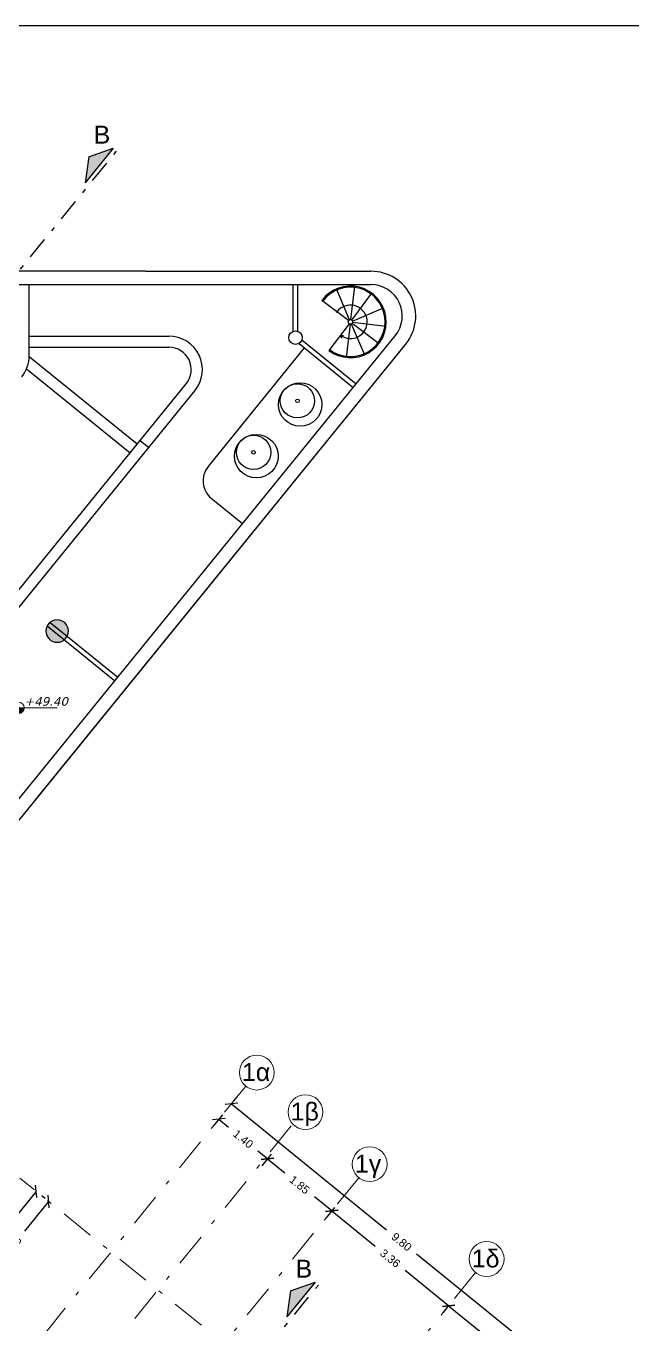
# Model space of a CAD drawing. Header units: inches. Extents: x 8644 to 9016, y -609 to 809.
# Drawn here: x 8862.46 to 8876, y -578.27 to -549.24 of the extents above; entities that cross this region are included whole.
import ezdxf

# ---------------------------------------------------------------- set-up
doc = ezdxf.new("R2010")
doc.units = ezdxf.units.IN
doc.header["$MEASUREMENT"] = 0
doc.linetypes.add('DASHDOT', pattern=[1, 0.5, -0.25, 0, -0.25])
doc.layers.add('axis', color=8, linetype='DASHDOT', lineweight=15)
doc.layers.add('dim', color=3, linetype='Continuous', lineweight=13)
for name, color, linetype in [('COLUMNS', 5, 'Continuous'), ('DIMENSIONS', 6, 'Continuous'), ('DIMS', 6, 'Continuous'), ('floors', 8, 'Continuous'), ('NOTES', 7, 'Continuous'), ('provoles', 2, 'Continuous'), ('walls', 1, 'Continuous')]:
    doc.layers.add(name, color=color, linetype=linetype)
doc.styles.get("Standard").update_dxf_attribs({"font": 'arial.ttf'})
doc.styles.add('style1', font='arial.ttf')
doc.styles.add('Yps_1-100', font='verdanai.ttf', dxfattribs={"height": 0.25})
doc.styles.add('Yps_1-100bold', font='verdanai.ttf', dxfattribs={"height": 0.3})
doc.dimstyles.new('ekato', dxfattribs={"dimtxt": 0.18, "dimasz": 0.2, "dimexe": 0.2, "dimexo": 0.2, "dimgap": 0.2, "dimtad": 0, "dimzin": 0, "dimdsep": 46, "dimtxsty": 'style1', "dimblk": 'OBLIQUE', "dimcen": 0.2, "dimadec": 0, "dimazin": 0, "dimtfac": 1, "dimtofl": 0, "dimtmove": 0, "dimatfit": 3, "dimfxl": 1, "dimtolj": 1, "dimtzin": 0, "dimarcsym": 0})

# ---------------------------------------------------------------- blocks, each defined once
blk = doc.blocks.new('_Oblique')
at = {"color": 0, "linetype": 'ByBlock', "lineweight": -2}
blk.add_line((-0.5, -0.5), (0.5, 0.5), dxfattribs=at)
blk = doc.blocks.new('*D15423')
at = {"layer": 'DEFPOINTS', "color": 0, "transparency": 16777216}
for p in [(8862.674, -575.286), (8862.692, -575.3), (8842.579, -600.042)]:
    blk.add_point(p, dxfattribs=at)
at = {"layer": 'DIMENSIONS', "color": 0, "lineweight": -2, "transparency": 16777216}
for p, q in [((8862.692, -575.3), (8852.961, -587.288)), ((8862.829, -575.412), (8862.847, -575.426)), ((8842.596, -600.057), (8852.327, -588.069)), ((8842.734, -600.168), (8842.752, -600.183))]:
    blk.add_line(p, q, dxfattribs=at)
at = {"layer": 'DIMENSIONS', "color": 0, "lineweight": -2, "transparency": 16777216, "xscale": 0.2, "yscale": 0.2, "zscale": 0.2}
for p, rotation in [((8862.692, -575.3), 50.93301945745934), ((8842.596, -600.057), 230.9330194574593)]:
    blk.add_blockref('_Oblique', p, dxfattribs=dict(at, rotation=rotation))
at = {"layer": 'DIMENSIONS', "color": 0, "transparency": 16777216, "insert": (8852.644, -587.678), "char_height": 0.18, "attachment_point": 5, "rotation": 50.933, "style": 'style1'}
blk.add_mtext('\\A1;31.90', dxfattribs=at)
blk = doc.blocks.new('*D15435')
at = {"layer": 'DEFPOINTS', "color": 0, "transparency": 16777216}
for p in [(8862.97, -575.526), (8863.048, -575.589), (8861.296, -577.495)]:
    blk.add_point(p, dxfattribs=at)
at = {"layer": 'DIMENSIONS', "color": 0, "lineweight": -2, "transparency": 16777216}
for p, q in [((8862.97, -575.526), (8862.43, -576.191)), ((8862.892, -575.463), (8862.815, -575.4)), ((8861.341, -577.532), (8861.881, -576.867)), ((8861.451, -577.621), (8861.497, -577.658))]:
    blk.add_line(p, q, dxfattribs=at)
at = {"layer": 'DIMENSIONS', "color": 0, "lineweight": -2, "transparency": 16777216, "xscale": 0.2, "yscale": 0.2, "zscale": 0.2}
for p, rotation in [((8862.97, -575.526), 50.9330194575321), ((8861.341, -577.532), 230.9330194575321)]:
    blk.add_blockref('_Oblique', p, dxfattribs=dict(at, rotation=rotation))
at = {"layer": 'DIMENSIONS', "color": 0, "transparency": 16777216, "insert": (8862.156, -576.529), "char_height": 0.18, "attachment_point": 5, "rotation": 50.933, "style": 'style1'}
blk.add_mtext('\\A1;2.58', dxfattribs=at)
blk = doc.blocks.new('*D15436')
at = {"layer": 'DEFPOINTS', "color": 0, "transparency": 16777216}
for p in [(8866.98, -573.432), (8874.586, -579.606), (8874.658, -579.518)]:
    blk.add_point(p, dxfattribs=at)
at = {"layer": 'DIMENSIONS', "color": 0, "lineweight": -2, "transparency": 16777216}
for p, q in [((8867.106, -573.277), (8867.178, -573.188)), ((8867.052, -573.344), (8870.518, -576.158)), ((8874.658, -579.518), (8871.191, -576.704)), ((8874.712, -579.451), (8874.784, -579.362))]:
    blk.add_line(p, q, dxfattribs=at)
at = {"layer": 'DIMENSIONS', "color": 0, "lineweight": -2, "transparency": 16777216, "xscale": 0.2, "yscale": 0.2, "zscale": 0.2}
for p, rotation in [((8867.052, -573.344), 140.9330194574656), ((8874.658, -579.518), 320.9330194574657)]:
    blk.add_blockref('_Oblique', p, dxfattribs=dict(at, rotation=rotation))
at = {"layer": 'DIMENSIONS', "color": 0, "transparency": 16777216, "insert": (8870.855, -576.431), "char_height": 0.18, "attachment_point": 5, "rotation": 320.933, "style": 'style1'}
blk.add_mtext('\\A1;9.80', dxfattribs=at)
blk = doc.blocks.new('*D15437')
at = {"layer": 'DEFPOINTS', "color": 0, "transparency": 16777216}
for p in [(8866.98, -573.432), (8868.067, -574.314), (8867.858, -574.571)]:
    blk.add_point(p, dxfattribs=at)
at = {"layer": 'DIMENSIONS', "color": 0, "lineweight": -2, "transparency": 16777216}
for p, q in [((8866.854, -573.587), (8866.645, -573.844)), ((8866.771, -573.689), (8866.985, -573.862)), ((8867.858, -574.571), (8867.645, -574.398)), ((8867.941, -574.469), (8867.732, -574.727))]:
    blk.add_line(p, q, dxfattribs=at)
at = {"layer": 'DIMENSIONS', "color": 0, "lineweight": -2, "transparency": 16777216, "xscale": 0.2, "yscale": 0.2, "zscale": 0.2}
for p, rotation in [((8866.771, -573.689), 140.9330194574464), ((8867.858, -574.571), 320.9330194574464)]:
    blk.add_blockref('_Oblique', p, dxfattribs=dict(at, rotation=rotation))
at = {"layer": 'DIMENSIONS', "color": 0, "transparency": 16777216, "insert": (8867.315, -574.13), "char_height": 0.18, "attachment_point": 5, "rotation": 320.933, "style": 'style1'}
blk.add_mtext('\\A1;1.40', dxfattribs=at)
blk = doc.blocks.new('*D15438')
at = {"layer": 'DEFPOINTS', "color": 0, "transparency": 16777216}
for p in [(8868.067, -574.314), (8869.482, -575.507), (8869.295, -575.737)]:
    blk.add_point(p, dxfattribs=at)
at = {"layer": 'DIMENSIONS', "color": 0, "lineweight": -2, "transparency": 16777216}
for p, q in [((8867.941, -574.469), (8867.732, -574.727)), ((8867.858, -574.571), (8868.246, -574.886)), ((8869.295, -575.737), (8868.907, -575.423)), ((8869.356, -575.662), (8869.169, -575.893))]:
    blk.add_line(p, q, dxfattribs=at)
at = {"layer": 'DIMENSIONS', "color": 0, "lineweight": -2, "transparency": 16777216, "xscale": 0.2, "yscale": 0.2, "zscale": 0.2}
for p, rotation in [((8867.858, -574.571), 140.9330194573815), ((8869.295, -575.737), 320.9330194573815)]:
    blk.add_blockref('_Oblique', p, dxfattribs=dict(at, rotation=rotation))
at = {"layer": 'DIMENSIONS', "color": 0, "transparency": 16777216, "insert": (8868.576, -575.154), "char_height": 0.18, "attachment_point": 5, "rotation": 320.933, "style": 'style1'}
blk.add_mtext('\\A1;1.85', dxfattribs=at)
blk = doc.blocks.new('*D15439')
at = {"layer": 'DEFPOINTS', "color": 0, "transparency": 16777216}
for p in [(8869.482, -575.507), (8871.906, -577.857), (8872.016, -577.72)]:
    blk.add_point(p, dxfattribs=at)
at = {"layer": 'DIMENSIONS', "color": 0, "lineweight": -2, "transparency": 16777216}
for p, q in [((8869.356, -575.662), (8869.169, -575.893)), ((8869.295, -575.737), (8870.263, -576.524)), ((8871.906, -577.857), (8870.937, -577.07)), ((8871.89, -577.876), (8871.78, -578.012))]:
    blk.add_line(p, q, dxfattribs=at)
at = {"layer": 'DIMENSIONS', "color": 0, "lineweight": -2, "transparency": 16777216, "xscale": 0.2, "yscale": 0.2, "zscale": 0.2}
for p, rotation in [((8869.295, -575.737), 140.9330194573815), ((8871.906, -577.857), 320.9330194573815)]:
    blk.add_blockref('_Oblique', p, dxfattribs=dict(at, rotation=rotation))
at = {"layer": 'DIMENSIONS', "color": 0, "transparency": 16777216, "insert": (8870.6, -576.797), "char_height": 0.18, "attachment_point": 5, "rotation": 320.933, "style": 'style1'}
blk.add_mtext('\\A1;3.36', dxfattribs=at)
blk = doc.blocks.new('*D15440')
at = {"layer": 'DEFPOINTS', "color": 0, "transparency": 16777216}
for p in [(8872.016, -577.72), (8874.377, -579.863), (8874.502, -579.71)]:
    blk.add_point(p, dxfattribs=at)
at = {"layer": 'DIMENSIONS', "color": 0, "lineweight": -2, "transparency": 16777216}
for p, q in [((8871.89, -577.876), (8871.78, -578.012)), ((8871.906, -577.857), (8872.805, -578.587)), ((8874.377, -579.863), (8873.478, -579.133)), ((8874.376, -579.865), (8874.251, -580.018))]:
    blk.add_line(p, q, dxfattribs=at)
at = {"layer": 'DIMENSIONS', "color": 0, "lineweight": -2, "transparency": 16777216, "xscale": 0.2, "yscale": 0.2, "zscale": 0.2}
for p, rotation in [((8871.906, -577.857), 140.9330194573815), ((8874.377, -579.863), 320.9330194573815)]:
    blk.add_blockref('_Oblique', p, dxfattribs=dict(at, rotation=rotation))
at = {"layer": 'DIMENSIONS', "color": 0, "transparency": 16777216, "insert": (8873.142, -578.86), "char_height": 0.18, "attachment_point": 5, "rotation": 320.933, "style": 'style1'}
blk.add_mtext('\\A1;3.18', dxfattribs=at)
blk = doc.blocks.new('ypsometro 1-100')
h = blk.add_hatch(color=256)
h.paths.add_polyline_path([(-0.2, 0), (0, 0), (0, 0.2, 0.414214)])
h.paths.add_polyline_path([(0, -0.2, 0.414214), (0.2, 0), (0, 0)])
for p, q in [((-0.325, 0), (1.35, 0)), ((0, 0.325), (0, -0.325))]:
    blk.add_line(p, q)
blk.add_circle((0, 0), 0.2)
at = {"style": 'Yps_1-100'}
for p in [(0.2, 0.076), (0.2, -0.326)]:
    blk.add_attdef('+0.00', p, '', height=0.25, dxfattribs=at)

msp = doc.modelspace()

# ---------------------------------------------------------------- hatches: boundary and pattern name
at = {"layer": 'COLUMNS'}
h = msp.add_hatch(color=256, dxfattribs=at)
h.dxf.hatch_style = 1
edge = h.paths.add_edge_path()
edge.add_arc((8863.1603, -562.7716), 0.25, 180, 270)
edge.add_arc((8863.1603, -562.7716), 0.25, 270, 360)
edge.add_arc((8863.1603, -562.7716), 0.25, 0, 90)
edge.add_arc((8863.1603, -562.7716), 0.25, 90, 180)
at = {"layer": 'DIMENSIONS'}
h = msp.add_hatch(color=7, dxfattribs=at)
h.dxf.hatch_style = 1
h.paths.add_polyline_path([(8863.7829, -552.7469), (8863.8651, -552.1696), (8864.4131, -551.9705)])
h = msp.add_hatch(color=7, dxfattribs=at)
h.dxf.hatch_style = 1
h.paths.add_polyline_path([(8868.2924, -578.1044), (8868.3746, -577.5272), (8868.9226, -577.328)])

# ---------------------------------------------------------------- linework, layer by layer
at = {"layer": 'axis', "ltscale": 1.5}
for p, q in [((8867.3739, -572.9469, 0.0706), (8844.5589, -601.0539, 0.0706)), ((8868.3906, -573.8365, 0.0706), (8845.158, -602.4579, 0.0706)), ((8869.8973, -574.9952, 0.0706), (8855.2428, -593.0487, 0.0706)), ((8872.5929, -583.3367, 0.0706), (8862.3294, -575.0056, 0.0706)), ((8872.5084, -577.1147, 0.0706), (8852.0688, -602.2953, 0.0706))]:
    msp.add_line(p, q, dxfattribs=at)
at = {"layer": 'axis', "color": 1, "linetype": 'Continuous'}
for centre in [(8867.6191, -572.6449, 0.0706), (8868.7061, -573.5272, 0.0706), (8870.1424, -574.6931, 0.0706), (8872.7536, -576.8127, 0.0706)]:
    msp.add_circle(centre, 0.389, dxfattribs=at)
at = {"layer": 'COLUMNS', "elevation": 0.0706}
msp.add_lwpolyline([(8862.9103, -562.7716, 0.4142136), (8863.1603, -563.0216, 0.4142136), (8863.4103, -562.7716, 0.4142136), (8863.1603, -562.5216, 0.4142136)], format="xyb", close=True, dxfattribs=at)
at = {"layer": 'DIMENSIONS', "color": 8}
for p, q in [((8869.6914, -555.8116, 0.0706), (8869.3983, -555.1213, 0.0706)), ((8869.7171, -555.808, 0.0706), (8869.8083, -555.0636, 0.0706)), ((8869.7411, -555.8177, 0.0706), (8870.1923, -555.2186, 0.0706)), ((8869.671, -555.8275, 0.0706), (8869.072, -555.3763, 0.0706)), ((8869.757, -555.8381, 0.0706), (8870.4473, -555.5449, 0.0706)), ((8869.6809, -555.8976, 0.0706), (8869.2297, -556.4966, 0.0706)), ((8869.7049, -555.9073, 0.0706), (8869.6136, -556.6517, 0.0706)), ((8869.7305, -555.9036, 0.0706), (8870.0237, -556.594, 0.0706)), ((8869.7509, -555.8877, 0.0706), (8870.35, -556.339, 0.0706)), ((8869.7606, -555.8637, 0.0706), (8870.505, -555.955, 0.0706)), ((8869.4854, -556.1572, 0.0706), (8869.5572, -556.163, 0.0706)), ((8869.4854, -556.1572, 0.0706), (8869.513, -556.2204, 0.0706))]:
    msp.add_line(p, q, dxfattribs=at)
for centre, radius in [((8869.4115, -555.632, 0.0706), 0.0128), ((8869.711, -555.8576, 0.0706), 0.05)]:
    msp.add_circle(centre, radius, dxfattribs=at)
for radius in [0.8, 0.775, 0.375]:
    msp.add_arc((8869.711, -555.8576, 0.0706), radius, 233.01112, 143.01112, dxfattribs=at)
at = {"layer": 'DIMS', "color": 1, "linetype": 'DASHDOT'}
for p, q in [((8859.7917, -557.8225, 0.0706), (8864.4908, -552.0335, 0.0706)), ((8864.3012, -583.18, 0.0706), (8869.0003, -577.391, 0.0706))]:
    msp.add_line(p, q, dxfattribs=at)
at = {"layer": 'floors'}
for p, q in [((8862.536, -556.175, 0.0706), (8865.6548, -556.175, 0.0706)), ((8862.536, -556.425, 0.0706), (8865.6548, -556.425, 0.0706)), ((8866.5302, -559.0993, 0.0706), (8868.6887, -556.4401, 0.0706)), ((8862.536, -556.6299, 0.0706), (8864.9486, -558.5883, 0.0706)), ((8862.4774, -556.9043, 0.0706), (8864.7911, -558.7824, 0.0706)), ((8865.0116, -558.5106, 0.0706), (8866.043, -557.2401, 0.0706)), ((8865.2057, -558.6682, 0.0706), (8866.2371, -557.3976, 0.0706)), ((8861.1988, -563.2079, 0.0706), (8865.0116, -558.5106, 0.0706)), ((8861.2353, -563.5596, 0.0706), (8865.2057, -558.6682, 0.0706)), ((8865.0116, -558.5106, 0.0706), (8865.2057, -558.6682, 0.0706)), ((8866.6033, -559.8026, 0.0706), (8867.302, -560.3698, 0.0706))]:
    msp.add_line(p, q, dxfattribs=at)
for centre, radius in [((8868.5894, -557.7063, 0.0706), 0.4869), ((8868.5274, -557.6232, 0.0706), 0.3833), ((8868.5274, -557.6232, 0.0706), 0.0394), ((8867.6093, -558.8594, 0.0706), 0.4869), ((8867.5472, -558.7763, 0.0706), 0.3833), ((8867.5472, -558.7763, 0.0706), 0.0394)]:
    msp.add_circle(centre, radius, dxfattribs=at)
for centre, radius, start, end in [((8865.6548, -556.925, 0.0706), 0.75, 320.93302, 90), ((8865.6548, -556.925, 0.0706), 0.5, 320.93302, 90), ((8866.9184, -559.4144, 0.0706), 0.5, 140.93302, 230.93302)]:
    msp.add_arc(centre, radius, start, end, dxfattribs=at)
at = {"layer": 'provoles', "color": 1}
for p, q in [((8864.4131, -551.9705, 0.0706), (8863.7829, -552.7469, 0.0706)), ((8863.8651, -552.1696, 0.0706), (8864.4131, -551.9705, 0.0706)), ((8863.8651, -552.1696, 0.0706), (8863.7829, -552.7469, 0.0706)), ((8868.9226, -577.328, 0.0706), (8868.2924, -578.1044, 0.0706)), ((8868.3746, -577.5272, 0.0706), (8868.9226, -577.328, 0.0706)), ((8868.3746, -577.5272, 0.0706), (8868.2924, -578.1044, 0.0706))]:
    msp.add_line(p, q, dxfattribs=at)
at = {"layer": 'provoles', "color": 4}
msp.add_line((8862.6761, -566.5447, 0.0706), (8870.9472, -556.3552, 0.0706), dxfattribs=at)
at = {"layer": 'walls', "color": 2}
for p, q in [((8863.3845, -554.7251, 0.0706), (8861.2298, -554.725, 0.0706)), ((8865.1345, -554.7251, 0.0706), (8863.3845, -554.7251, 0.0706)), ((8865.1345, -554.725, 0.0706), (8870.1708, -554.725, 0.0706)), ((8861.2298, -555.025, 0.0706), (8870.1708, -555.025, 0.0706)), ((8854.2418, -576.9354, 0.0706), (8870.9472, -556.3552, 0.0706)), ((8861.9026, -567.0216, 0.0706), (8870.7143, -556.1661, 0.0706))]:
    msp.add_line(p, q, dxfattribs=at)
at = {"layer": 'walls', "color": 5}
msp.add_line((8862.536, -556.6135, 0.0706), (8862.536, -555.025, 0.0706), dxfattribs=at)
at = {"layer": 'walls', "color": 4}
for p, q in [((8868.4345, -556.0685, 0.0706), (8868.4345, -555.025, 0.0706)), ((8868.5345, -556.0685, 0.0706), (8868.5345, -555.025, 0.0706)), ((8868.5628, -556.3379, 0.0706), (8869.7757, -557.3224, 0.0706)), ((8868.6258, -556.2602, 0.0706), (8869.8387, -557.2447, 0.0706)), ((8862.9387, -562.6561, 0.0706), (8864.4505, -563.8833, 0.0706)), ((8863.0017, -562.5784, 0.0706), (8864.5136, -563.8056, 0.0706))]:
    msp.add_line(p, q, dxfattribs=at)
at = {"layer": 'walls'}
msp.add_lwpolyline([(8836.0943, -549.2405), (8836.0943, -608.6405), (8920.1943, -608.6405), (8920.1943, -549.2405)], close=True, dxfattribs=at)
at = {"layer": 'walls', "color": 4}
msp.add_circle((8868.4845, -556.2099, 0.0706), 0.15, dxfattribs=at)
msp.add_circle((8868.4845, -556.2099, 0.0706), 0.15, dxfattribs=at)
at = {"layer": 'walls', "color": 2}
for radius in [1, 0.7]:
    msp.add_arc((8870.1708, -555.725, 0.0706), radius, 320.93302, 90, dxfattribs=at)
at = {"layer": 'walls', "color": 5}
msp.add_arc((8861.786, -556.6135, 0.0706), 0.75, 320.93302, 0, dxfattribs=at)

# ---------------------------------------------------------------- block references
at = {"layer": 'dim'}
ref = msp.add_blockref('ypsometro 1-100', (8862.2969, -564.4886, 0.0706), dxfattribs=dict(at, xscale=0.6400000000000001, yscale=0.6400000000000001, zscale=0.6400000000000001))
ref.add_attrib('+0.00', '+49.40', (8862.4249, -564.44, 0.0706), dxfattribs={"layer": '0', "height": 0.192, "style": 'Yps_1-100bold'})

# ---------------------------------------------------------------- texts
at = {"layer": 'axis', "color": 1, "linetype": 'Continuous', "char_height": 0.4, "width": 0.5006, "attachment_point": 1}
for s, insert in [('1{\\fArial|b0|i0|c161|p34;α}', (8867.2871, -572.433, 0.0706)), ('1{\\fArial|b0|i0|c161|p34;β}', (8868.3741, -573.3154, 0.0706)), ('1{\\fArial|b0|i0|c161|p34;γ}', (8869.8104, -574.4813, 0.0706)), ('1{\\fArial|b0|i0|c161|p34;δ}', (8872.4216, -576.6008, 0.0706))]:
    msp.add_mtext(s, dxfattribs=dict(at, insert=insert))
at = {"layer": 'NOTES', "color": 2, "char_height": 0.4, "width": 6.0118, "attachment_point": 3}
for insert in [(8864.3466, -551.4708, 0.0706), (8868.8561, -576.8284, 0.0706)]:
    msp.add_mtext('B', dxfattribs=dict(at, insert=insert))

# ---------------------------------------------------------------- dimensions: what is measured, and where the dimension line sits
at = {"layer": 'DIMENSIONS'}
for p2, distance, picture, middle in [((8874.5861, -579.6058, 0.0706), 0.1134, '*D15436', (8870.8546, -576.4307, 0.0706)), ((8868.0671, -574.3141, 0.0706), -0.3313, '*D15437', (8867.3148, -574.1302, 0.0706))]:
    dim = msp.add_aligned_dim(p1=(8866.9801, -573.4318, 0.0706), p2=p2, distance=distance, dimstyle='ekato', dxfattribs=at)
    dim.commit()
    dim.dimension.update_dxf_attribs({"geometry": picture, "text_midpoint": middle})
for base, p1, p2, angle, picture, middle in [((8869.2946, -575.7373, 0.0706), (8868.0671, -574.3141, 0.0706), (8869.4817, -575.5069, 0.0706), 140.93302, '*D15438', (8868.5764, -575.1544, 0.0706)), ((8862.97, -575.5258, 0.0706), (8861.2957, -577.4948, 0.0706), (8863.0478, -575.5889, 0.0706), 50.93302, '*D15435', (8862.1557, -576.5288, 0.0706)), ((8871.9058, -577.8569, 0.0706), (8869.4817, -575.5069, 0.0706), (8872.0165, -577.7205, 0.0706), 140.93302, '*D15439', (8870.6002, -576.7971, 0.0706)), ((8874.3773, -579.8631, 0.0706), (8872.0165, -577.7205, 0.0706), (8874.5017, -579.7098, 0.0706), 140.93302, '*D15440', (8873.1415, -578.86, 0.0706))]:
    dim = msp.add_linear_dim(base=base, p1=p1, p2=p2, angle=angle, dimstyle='ekato', override={"dimtmove": 1}, dxfattribs=at)
    dim.commit()
    dim.dimension.update_dxf_attribs({"geometry": picture, "text_midpoint": middle})
dim = msp.add_aligned_dim(p1=(8842.5786, -600.0423, 0.0706), p2=(8862.6741, -575.2856, 0.0706), distance=-0.023, text='31.90', dimstyle='ekato', dxfattribs=at)
dim.commit()
dim.dimension.update_dxf_attribs({"geometry": '*D15423', "text_midpoint": (8852.6442, -587.6785, 0.0706)})

doc.saveas('drawing.dxf')
